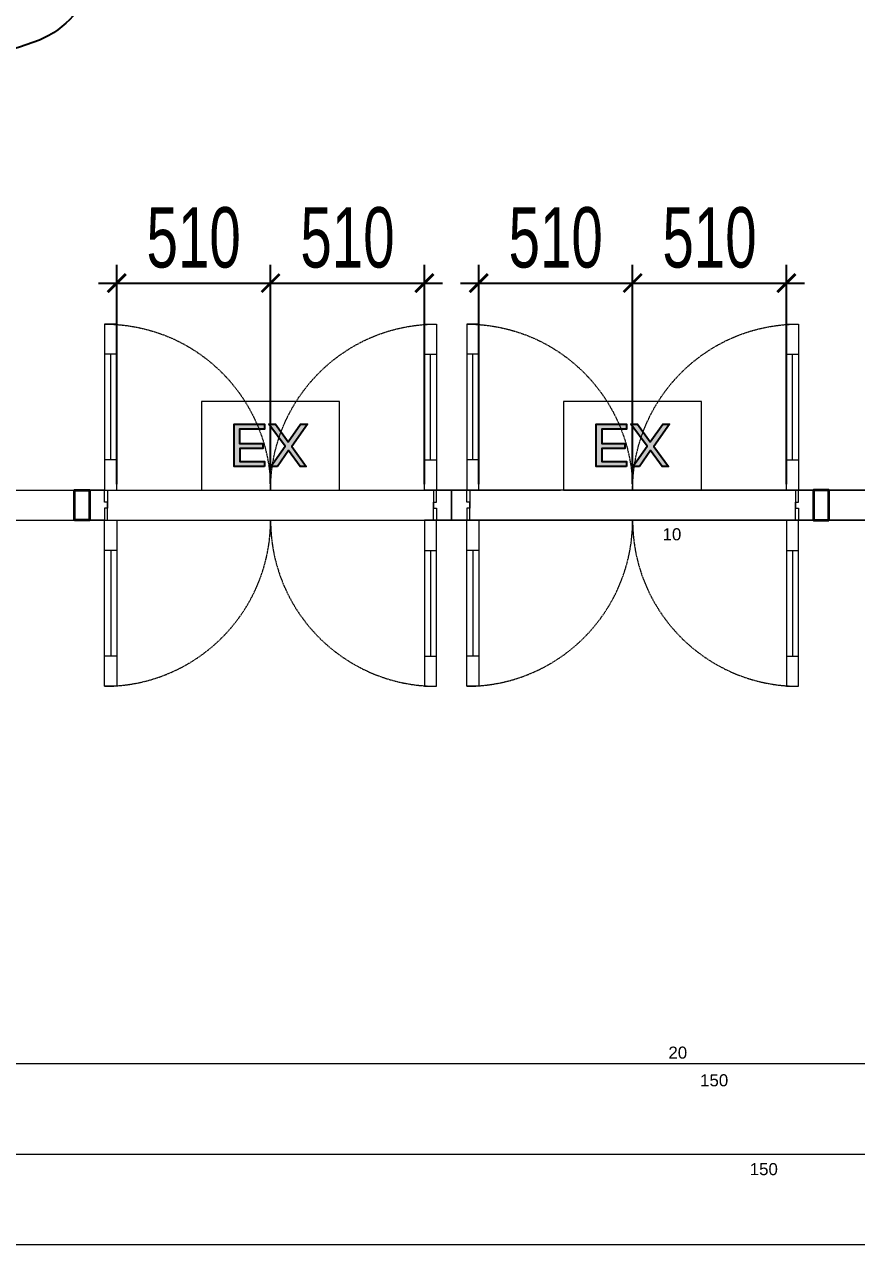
# Model space of a CAD drawing. Header units: millimetres. Extents: x -343543 to 400519, y -115663 to 104219.
# Drawn here: x -319979 to -317221, y -2500 to 1543 of the extents above; entities that cross this region are included whole.
import ezdxf
from ezdxf.xclip import XClip

# ---------------------------------------------------------------- set-up
doc = ezdxf.new("R2010")
doc.units = ezdxf.units.MM
doc.header["$XCLIPFRAME"] = 0
doc.linetypes.add('XREF MAT BANG TUONG XAY$0$01.Xref _MB T1$0$HIDDEN', pattern=[9.525, 6.35, -3.175])
doc.linetypes.add('XREF MAT BANG TUONG XAY$0$CENTER', pattern=[50.8, 31.75, -6.35, 6.35, -6.35])
doc.layers.get('0').update_dxf_attribs({"color": 231, "lineweight": 0})
doc.layers.get('DefPoints').update_dxf_attribs({"color": 191})
for name, color, linetype, lineweight in [('A-SYMBOLS', 10, 'Continuous', 13), ('E-EX', 3, 'Continuous', 25), ('RSA -DIM', 231, 'Continuous', 0), ('XREF MAT BANG TUONG XAY$0$01.Xref _MB T1$0$A-DOOR', 8, 'Continuous', 9), ('XREF MAT BANG TUONG XAY$0$01.Xref _MB T1$0$A-FNSH', 8, 'Continuous', 9), ('XREF MAT BANG TUONG XAY$0$01.Xref _MB T1$0$A-HIDD-LO', 8, 'XREF MAT BANG TUONG XAY$0$01.Xref _MB T1$0$HIDDEN', 9), ('XREF MAT BANG TUONG XAY$0$01.Xref _MB T1$0$A-WALL', 8, 'Continuous', 35), ('XREF MAT BANG TUONG XAY$0$A-GRID', 8, 'XREF MAT BANG TUONG XAY$0$CENTER', 15)]:
    doc.layers.add(name, color=color, linetype=linetype, lineweight=lineweight)
doc.layers.add('XREF MAT BANG TUONG XAY$0$A-PATT', color=8, linetype='Continuous')
doc.styles.add('SM-DIMTEXT', font='SME.shx', dxfattribs={"width": 0.7})
doc.styles.add('XREF MAT BANG TUONG XAY$0$01.Xref _MB T1$0$Standard', font='arial.ttf')
doc.dimstyles.new('SDIM-100', dxfattribs={"dimscale": 100, "dimtxt": 2, "dimasz": 0.6, "dimexe": 0.6, "dimexo": 0.2, "dimgap": 0.5, "dimtad": 1, "dimdec": 0, "dimzin": 12, "dimtxsty": 'SM-DIMTEXT', "dimblk": 'ARCHTICK', "dimblk1": 'ARCHTICK', "dimblk2": 'ARCHTICK', "dimcen": 0.12, "dimdle": 0.6, "dimclrd": 7, "dimclre": 8, "dimadec": 0, "dimazin": 3, "dimtfac": 2, "dimtix": 1, "dimtmove": 1, "dimatfit": 3, "dimfxl": 1, "dimtzin": 0, "dimarcsym": 1})

# ---------------------------------------------------------------- blocks, each defined once
blk = doc.blocks.new('*U108')
at = {"color": 8}
for p, q in [((-450, 1110), (-450, 1150)), ((-100, 1110), (-100, 1150)), ((-100, 1130), (-450, 1130)), ((-450, 90), (-450, 50)), ((-100, 90), (-100, 50)), ((-100, 70), (-450, 70))]:
    blk.add_line(p, q, dxfattribs=at)
for points in [[(100, 1200), (100, 1140), (40, 1140), (40, 1150), (0, 1150), (0, 1200)], [(0, 1150), (0, 1110), (-550, 1110), (-550, 1150)], [(0, 50), (0, 90), (-550, 90), (-550, 50)], [(100, 0), (100, 60), (40, 60), (40, 50), (0, 50), (0, 0)]]:
    blk.add_lwpolyline(points, close=True, dxfattribs=at)
at = {"layer": 'XREF MAT BANG TUONG XAY$0$01.Xref _MB T1$0$A-HIDD-LO', "color": 8, "ltscale": 0.3}
for centre, start, end in [((0, 1150), 180, 270), ((0, 50), 90, 180)]:
    blk.add_arc(centre, 550, start, end, dxfattribs=at)
blk = doc.blocks.new('XREF MAT BANG TUONG XAY$0$00.xref_IKIGAI_Truc')
at = {"layer": 'XREF MAT BANG TUONG XAY$0$A-GRID', "color": 8, "ltscale": 20}
blk.add_lwpolyline([(-2907.5, 0), (42750, 0)], dxfattribs=at)
blk = doc.blocks.new('XREF MAT BANG TUONG XAY$0$xref_IKIGAI_Cot')
at = {"layer": 'XREF MAT BANG TUONG XAY$0$A-GRID', "color": 8, "ltscale": 20}
blk.add_lwpolyline([(-2907.5, 0), (42750, 0)], dxfattribs=at)
blk = doc.blocks.new('01.Xref _MB T1')
at = {"color": 8}
blk.add_lwpolyline([(39999.98286, 2999.99997), (40000.00012, 19400), (-0.00011, 19399.99891), (0.00011, 2999.99997), (8394.99073, 2999.9999), (8394.99073, -99.99996), (31605.0109, -99.99952), (31605.0109, 3000.00035)], close=True, dxfattribs=at)
at = {"layer": 'XREF MAT BANG TUONG XAY$0$01.Xref _MB T1$0$A-DOOR', "color": 8, "transparency": 33554687}
for points in [[(8294.99073, 1349.99999), (8294.99073, -99.99989), (19999.99989, -100)], [(8394.99073, 1349.99999), (8394.99073, 0.00011), (19999.99989, 0)], [(31605.0109, 1299.99999), (31604.99214, 0.00042), (19999.99989, 0)], [(31704.99214, 1299.99999), (31704.99214, -99.99958), (19999.99989, -100)], [(19949.99989, 0), (19909.99989, 0)], [(20049.99989, 0), (20089.99989, 0)], [(19949.99989, -100), (19909.99989, -100)], [(20049.99989, -100), (20089.99989, -100)]]:
    blk.add_lwpolyline(points, dxfattribs=at)
at = {"layer": 'XREF MAT BANG TUONG XAY$0$01.Xref _MB T1$0$A-FNSH', "color": 8}
for points in [[(16399.99989, -100.00001), (16399.99989, -2500.00001), (23599.99989, -2500.00001), (23599.99989, -100.00001)], [(16699.99989, -100.00001), (16699.99989, -2200.00001), (23299.99989, -2200.00001), (23299.99989, -100.00001)], [(16999.99989, -100.00001), (16999.99989, -1900.00001), (22999.99989, -1900.00001), (22999.99989, -100.00001)]]:
    blk.add_lwpolyline(points, dxfattribs=at)
at = {"layer": 'XREF MAT BANG TUONG XAY$0$01.Xref _MB T1$0$A-WALL', "color": 8}
for points in [[(18749.99989, -100.00001), (18749.99989, -0.00001), (18799.99989, -0.00001), (18799.99989, -100.00001)], [(21249.99989, -100.00001), (21249.99989, -0.00001), (21199.99989, -0.00001), (21199.99989, -100.00001)]]:
    blk.add_lwpolyline(points, close=True, dxfattribs=at)
at = {"layer": 'XREF MAT BANG TUONG XAY$0$A-PATT', "color": 8}
blk.add_lwpolyline([(18814.13903, 1690.28546, -0.2177159174), (18633.99179, 1490.84365, -0.0827459411), (18269.47742, 1414.92062, -0.0217946559), (17671.15311, 1400.46683, 0.0094435102), (17056.00387, 1401.25773, 0.082639146), (16102.71191, 1248.63274, 0.1888341321), (15497.2539, 748.06419, 0.1351736833)], format="xyb", dxfattribs=at)
at = {"color": 8}
blk.add_blockref('XREF MAT BANG TUONG XAY$0$00.xref_IKIGAI_Truc', (0.00011, 0), dxfattribs=at)
ref = blk.add_blockref('XREF MAT BANG TUONG XAY$0$xref_IKIGAI_Cot', (-0.00927, -0.00001), dxfattribs=at)
XClip(ref).set_block_clipping_path([(-1610.3425959283, -2225.6693134198), (41829.1295208634, 21555.8819575264)])
at = {"layer": 'XREF MAT BANG TUONG XAY$0$01.Xref _MB T1$0$A-DOOR', "color": 8, "transparency": 33554687, "xscale": -1, "rotation": 90.00000220199402}
for p in [(19999.99989, -0.00001), (21199.99989, -0.00001)]:
    blk.add_blockref('*U108', p, dxfattribs=at)
at = {"layer": 'XREF MAT BANG TUONG XAY$0$01.Xref _MB T1$0$A-DOOR', "color": 8, "transparency": 33554687, "rotation": 89.99999779800599}
for p in [(19999.99989, -100.00001), (21199.99989, -100.00001)]:
    blk.add_blockref('*U108', p, dxfattribs=at)
at = {"layer": 'DefPoints', "color": 8, "char_height": 40, "attachment_point": 1, "style": 'XREF MAT BANG TUONG XAY$0$01.Xref _MB T1$0$Standard'}
for s, insert in [('10', (20699.35511, -126.46199)), ('20', (20718.69184, -1843.92444)), ('150', (20823.67908, -1935.57502)), ('150', (20988.21173, -2229.93835))]:
    blk.add_mtext_dynamic_manual_height_columns(s, width=31782.1754955, gutter_width=200, heights=[0], dxfattribs=dict(at, insert=insert))
blk = doc.blocks.new('KH VIDIFI NHA XE_dwg_KH VIDIFI NHA XE_dwg_INNO_E_ĐÈN_EXIT THOÁT HIỂM1 - ELC_EmergencyExit-1904534-MẶT BẰNG ĐÈN EXIT_ SỰ CỐ TẦNG HẦM-2156726-DANH MỤC KÝ HIỆU SỬ DỤNG TRONG BẢN VẼ-2855094-KÍ HIỆU BẢN VẼ')
h = blk.add_hatch(color=256)
h.paths.add_polyline_path([(-75.1, 122.5), (-0.9, 122.5), (-0.9, 110.4), (-61.5, 110.4), (-61.5, 78.8), (-4.8, 78.8), (-4.8, 66.9), (-61.6, 66.9), (-61.6, 31.8), (-0.9, 31.8), (-0.9, 19.8), (-75.1, 19.8)], flags=0)
h.paths.add_polyline_path([(30.4, 122.5), (57.3, 84.1), (86.1, 122.3), (100.8, 122.3), (65.1, 73.9), (103.8, 19.8), (87, 19.8), (56.8, 63), (25.9, 19.8), (9.6, 19.8), (49.3, 73.4), (14.3, 122.5)], flags=0)
at = {"lineweight": 15, "flags": 128}
blk.add_lwpolyline([(181.7, 180.1), (181.7, -35.9), (-154.3, -35.9), (-154.3, 180.1)], close=True, dxfattribs=at)
at = {"flags": 128}
for points in [[(-0.9, 122.5), (-75.1, 122.5), (-75.1, 19.8), (-0.9, 19.8), (-0.9, 31.8), (-61.6, 31.8), (-61.6, 66.9), (-4.8, 66.9), (-4.8, 78.8), (-61.5, 78.8), (-61.5, 110.4), (-0.9, 110.4)], [(30.4, 122.5), (14.3, 122.5), (49.3, 73.4), (9.6, 19.8), (25.9, 19.8), (56.8, 63), (87, 19.8), (103.8, 19.8), (65.1, 73.9), (100.8, 122.3), (86.1, 122.3), (57.3, 84.1)]]:
    blk.add_lwpolyline(points, close=True, dxfattribs=at)
blk = doc.blocks.new('_ArchTick')
at = {"color": 0, "linetype": 'ByBlock', "const_width": 0.15}
blk.add_lwpolyline([(-0.5, -0.5), (0.5, 0.5)], dxfattribs=at)
blk = doc.blocks.new('*D520')
at = {"layer": 'DefPoints', "color": 0, "linetype": 'Continuous', "ltscale": 1000, "transparency": 16777216}
for p in [(-319163.5, 686), (-319163.5, 0), (-319673.5, 0)]:
    blk.add_point(p, dxfattribs=at)
at = {"layer": 'RSA -DIM', "color": 8, "linetype": 'Continuous', "lineweight": -2, "ltscale": 1000, "transparency": 16777216}
for p, q in [((-319673.5, 20), (-319673.5, 746)), ((-319163.5, 20), (-319163.5, 746))]:
    blk.add_line(p, q, dxfattribs=at)
at = {"layer": 'RSA -DIM', "color": 7, "linetype": 'Continuous', "lineweight": -2, "ltscale": 1000, "transparency": 16777216}
blk.add_line((-319733.5, 686), (-319103.5, 686), dxfattribs=at)
at = {"layer": 'RSA -DIM', "color": 7, "linetype": 'Continuous', "lineweight": -2, "ltscale": 1000, "transparency": 16777216, "xscale": 60, "yscale": 60, "zscale": 60, "rotation": 180}
blk.add_blockref('_ArchTick', (-319673.5, 686), dxfattribs=at)
at = {"layer": 'RSA -DIM', "color": 7, "linetype": 'Continuous', "lineweight": -2, "ltscale": 1000, "transparency": 16777216, "xscale": 60, "yscale": 60, "zscale": 60}
blk.add_blockref('_ArchTick', (-319163.5, 686), dxfattribs=at)
at = {"layer": 'RSA -DIM', "color": 0, "linetype": 'Continuous', "ltscale": 1000, "transparency": 16777216, "insert": (-319418.5, 836), "char_height": 200, "attachment_point": 5, "style": 'SM-DIMTEXT'}
blk.add_mtext('510', dxfattribs=at)
blk = doc.blocks.new('*D521')
at = {"layer": 'DefPoints', "color": 0, "linetype": 'Continuous', "ltscale": 1000, "transparency": 16777216}
for p in [(-318653.5, 686), (-319163.5, 0), (-318653.5, 0)]:
    blk.add_point(p, dxfattribs=at)
at = {"layer": 'RSA -DIM', "color": 8, "linetype": 'Continuous', "lineweight": -2, "ltscale": 1000, "transparency": 16777216}
for p, q in [((-319163.5, 20), (-319163.5, 746)), ((-318653.5, 20), (-318653.5, 746))]:
    blk.add_line(p, q, dxfattribs=at)
at = {"layer": 'RSA -DIM', "color": 7, "linetype": 'Continuous', "lineweight": -2, "ltscale": 1000, "transparency": 16777216}
blk.add_line((-319223.5, 686), (-318593.5, 686), dxfattribs=at)
at = {"layer": 'RSA -DIM', "color": 7, "linetype": 'Continuous', "lineweight": -2, "ltscale": 1000, "transparency": 16777216, "xscale": 60, "yscale": 60, "zscale": 60, "rotation": 180}
blk.add_blockref('_ArchTick', (-319163.5, 686), dxfattribs=at)
at = {"layer": 'RSA -DIM', "color": 7, "linetype": 'Continuous', "lineweight": -2, "ltscale": 1000, "transparency": 16777216, "xscale": 60, "yscale": 60, "zscale": 60}
blk.add_blockref('_ArchTick', (-318653.5, 686), dxfattribs=at)
at = {"layer": 'RSA -DIM', "color": 0, "linetype": 'Continuous', "ltscale": 1000, "transparency": 16777216, "insert": (-318908.5, 836), "char_height": 200, "attachment_point": 5, "style": 'SM-DIMTEXT'}
blk.add_mtext('510', dxfattribs=at)
blk = doc.blocks.new('*D522')
at = {"layer": 'DefPoints', "color": 0, "linetype": 'Continuous', "ltscale": 1000, "transparency": 16777216}
for p in [(-317963.5, 686), (-317963.5, 0), (-318473.5, 0)]:
    blk.add_point(p, dxfattribs=at)
at = {"layer": 'RSA -DIM', "color": 8, "linetype": 'Continuous', "lineweight": -2, "ltscale": 1000, "transparency": 16777216}
for p, q in [((-318473.5, 20), (-318473.5, 746)), ((-317963.5, 20), (-317963.5, 746))]:
    blk.add_line(p, q, dxfattribs=at)
at = {"layer": 'RSA -DIM', "color": 7, "linetype": 'Continuous', "lineweight": -2, "ltscale": 1000, "transparency": 16777216}
blk.add_line((-318533.5, 686), (-317903.5, 686), dxfattribs=at)
at = {"layer": 'RSA -DIM', "color": 7, "linetype": 'Continuous', "lineweight": -2, "ltscale": 1000, "transparency": 16777216, "xscale": 60, "yscale": 60, "zscale": 60, "rotation": 180}
blk.add_blockref('_ArchTick', (-318473.5, 686), dxfattribs=at)
at = {"layer": 'RSA -DIM', "color": 7, "linetype": 'Continuous', "lineweight": -2, "ltscale": 1000, "transparency": 16777216, "xscale": 60, "yscale": 60, "zscale": 60}
blk.add_blockref('_ArchTick', (-317963.5, 686), dxfattribs=at)
at = {"layer": 'RSA -DIM', "color": 0, "linetype": 'Continuous', "ltscale": 1000, "transparency": 16777216, "insert": (-318218.5, 836), "char_height": 200, "attachment_point": 5, "style": 'SM-DIMTEXT'}
blk.add_mtext('510', dxfattribs=at)
blk = doc.blocks.new('*D523')
at = {"layer": 'DefPoints', "color": 0, "linetype": 'Continuous', "ltscale": 1000, "transparency": 16777216}
for p in [(-317453.5, 686), (-317963.5, 0), (-317453.5, 0)]:
    blk.add_point(p, dxfattribs=at)
at = {"layer": 'RSA -DIM', "color": 8, "linetype": 'Continuous', "lineweight": -2, "ltscale": 1000, "transparency": 16777216}
for p, q in [((-317963.5, 20), (-317963.5, 746)), ((-317453.5, 20), (-317453.5, 746))]:
    blk.add_line(p, q, dxfattribs=at)
at = {"layer": 'RSA -DIM', "color": 7, "linetype": 'Continuous', "lineweight": -2, "ltscale": 1000, "transparency": 16777216}
blk.add_line((-318023.5, 686), (-317393.5, 686), dxfattribs=at)
at = {"layer": 'RSA -DIM', "color": 7, "linetype": 'Continuous', "lineweight": -2, "ltscale": 1000, "transparency": 16777216, "xscale": 60, "yscale": 60, "zscale": 60, "rotation": 180}
blk.add_blockref('_ArchTick', (-317963.5, 686), dxfattribs=at)
at = {"layer": 'RSA -DIM', "color": 7, "linetype": 'Continuous', "lineweight": -2, "ltscale": 1000, "transparency": 16777216, "xscale": 60, "yscale": 60, "zscale": 60}
blk.add_blockref('_ArchTick', (-317453.5, 686), dxfattribs=at)
at = {"layer": 'RSA -DIM', "color": 0, "linetype": 'Continuous', "ltscale": 1000, "transparency": 16777216, "insert": (-317708.5, 836), "char_height": 200, "attachment_point": 5, "style": 'SM-DIMTEXT'}
blk.add_mtext('510', dxfattribs=at)

msp = doc.modelspace()

# ---------------------------------------------------------------- block references
at = {"layer": 'A-SYMBOLS'}
msp.add_blockref('01.Xref _MB T1', (-338563.5, 0), dxfattribs=at)

# ---------------------------------------------------------------- next in the draw order: block references
at = {"layer": 'E-EX', "extrusion": (0, 0, -1), "xscale": 1.36125, "yscale": 1.36125, "zscale": 1.36125, "rotation": 180}
for p in [(319182.2, 245.1), (317982.2, 245.1)]:
    msp.add_blockref('KH VIDIFI NHA XE_dwg_KH VIDIFI NHA XE_dwg_INNO_E_ĐÈN_EXIT THOÁT HIỂM1 - ELC_EmergencyExit-1904534-MẶT BẰNG ĐÈN EXIT_ SỰ CỐ TẦNG HẦM-2156726-DANH MỤC KÝ HIỆU SỬ DỤNG TRONG BẢN VẼ-2855094-KÍ HIỆU BẢN VẼ', p, dxfattribs=at)

# ---------------------------------------------------------------- next in the draw order: dimensions: what is measured, and where the dimension line sits
at = {"layer": 'RSA -DIM', "color": 1, "linetype": 'Continuous', "ltscale": 1000}
for base, p1, p2, picture, middle in [((-319163.5, 686), (-319673.5, 0), (-319163.5, 0), '*D520', (-319418.5, 836)), ((-318653.5, 686), (-319163.5, 0), (-318653.5, 0), '*D521', (-318908.5, 836)), ((-317963.5, 686), (-318473.5, 0), (-317963.5, 0), '*D522', (-318218.5, 836)), ((-317453.5, 686), (-317963.5, 0), (-317453.5, 0), '*D523', (-317708.5, 836))]:
    dim = msp.add_linear_dim(base=base, p1=p1, p2=p2, dimstyle='SDIM-100', dxfattribs=at)
    dim.commit()
    dim.dimension.update_dxf_attribs({"geometry": picture, "text_midpoint": middle})

doc.saveas('drawing.dxf')
